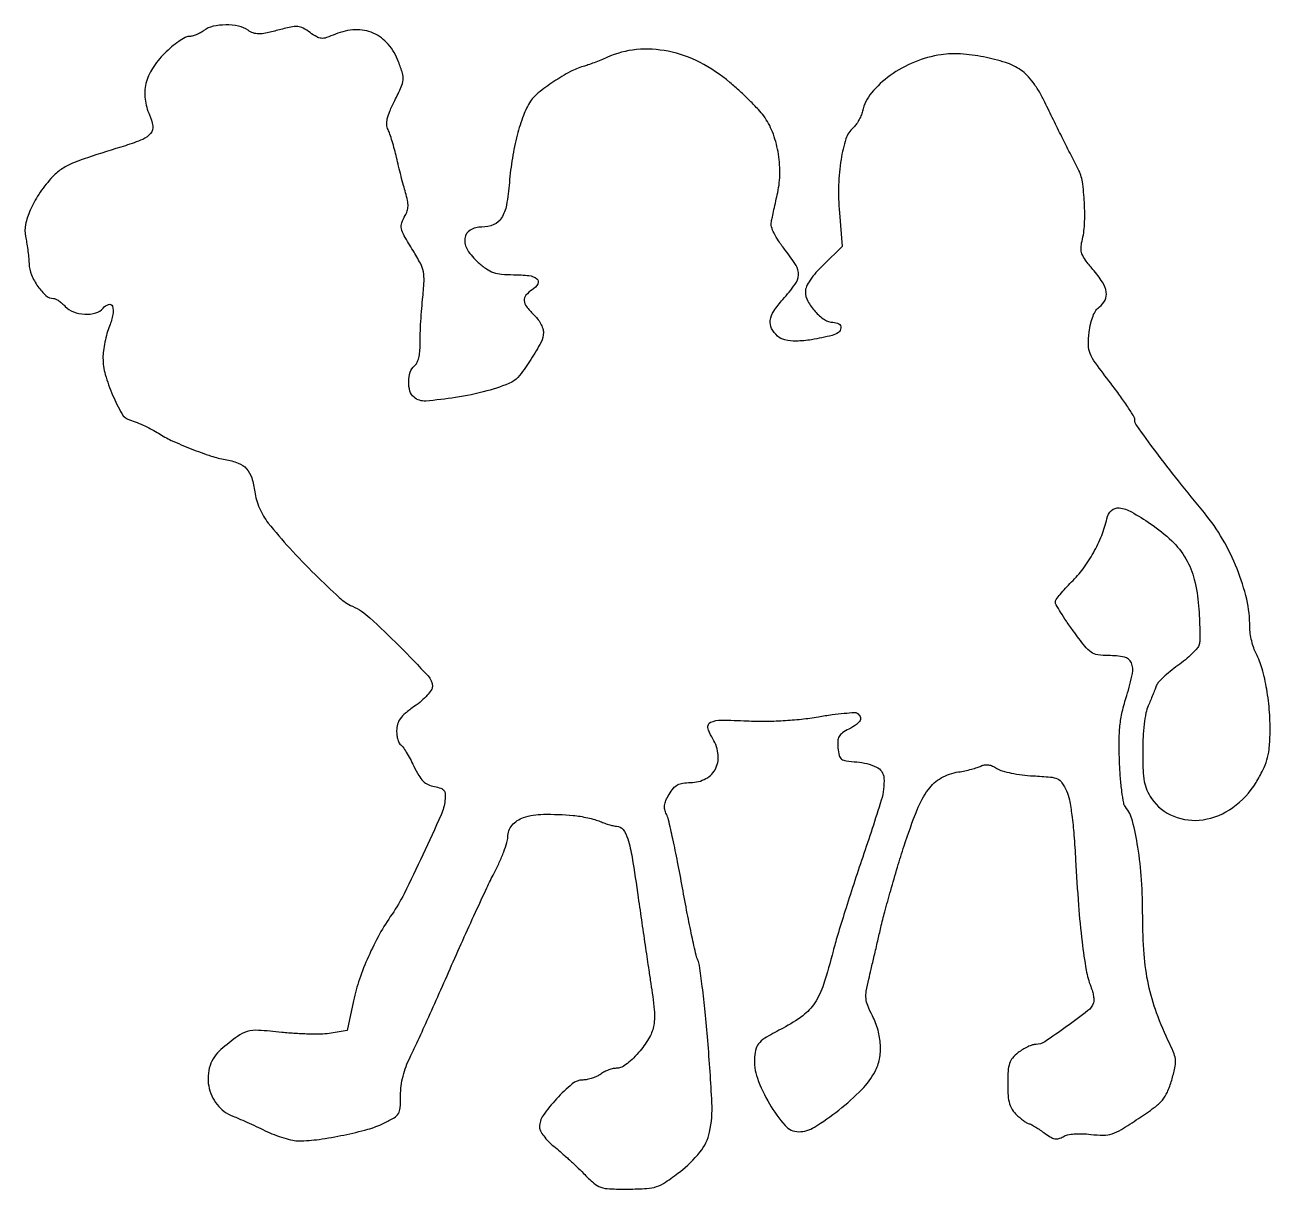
# Model space of a CAD drawing. Extents: x 0 to 314, y 1 to 294.
import ezdxf

# ---------------------------------------------------------------- set-up
doc = ezdxf.new("R2010")
doc.units = 0

msp = doc.modelspace()

# ---------------------------------------------------------------- linework, layer by layer
msp.add_lwpolyline([(45.44113, 292.531803, -0.038353), (44.562263, 291.96737, -0.029381), (43.526686, 291.485547, -0.030098), (42.497918, 291.148552, -0.059869), (41.649717, 291.031803, 0.125692), (40.675097, 290.764943, 0.023139), (39.086378, 289.760905, 0.023551), (37.295157, 288.379421, 0.019525), (35.521727, 286.75, 0.054372), (32.486054, 282.996125, 0.083284), (30.840388, 279.159368, 0.09063), (30.611887, 275.240092, 0.076837), (31.74342, 271.243481, -0.074433), (32.531919, 268.508419, -0.202107), (32.010817, 266.601464, -0.128098), (30.019308, 265.086266, -0.023996), (25.673039, 263.511542, 0.003153), (16.096175, 260.486752, 0.025817), (11.814107, 258.856085, 0.055406), (9.171847, 257.321471, 0.053397), (6.894628, 255.227207, 0.032613), (3.827699, 251.237181, 0.044411), (1.647409, 247.259087, 0.051791), (0.48047, 243.604939, 0.105709), (0.4955, 240.608165, -0.014567), (0.770129, 239.152887, -0.007617), (1.031431, 237.327104, -0.007569), (1.242694, 235.445007, -0.011494), (1.363839, 233.803254, 0.084695), (1.998195, 230.961893, 0.055448), (3.609117, 228.009084, 0.05776), (5.642171, 225.717092, 0.184503), (7.519326, 225, -0.114719), (8.091086, 224.867068, -0.033541), (8.877812, 224.4125, -0.031777), (9.721043, 223.765436, -0.029303), (10.5, 223, 0.121227), (12.549691, 221.615842, 0.076329), (15.395335, 221.038059, 0.078981), (18.177191, 221.3444, 0.153887), (20.035174, 222.542382, -0.141289), (21.431774, 223.492429, -0.406887), (22.384672, 223.024788, -0.137765), (22.523223, 220.987531, -0.043705), (21.634705, 218.045058, 0.027229), (21.008287, 216.193096, 0.017765), (20.480195, 213.998972, 0.017878), (20.116915, 211.816126, 0.032302), (20, 210.008277, 0.070064), (20.584448, 205.857937, 0.031471), (22.438665, 200.661153, 0.027183), (24.756717, 195.98241, 0.189784), (26.70044, 194.406278, -0.017981), (28.586745, 193.734365, -0.014027), (30.585433, 192.874678, -0.014282), (32.469535, 191.934579, -0.023426), (34, 191.020864, 0.03958), (37.225912, 189.233539, 0.01311), (42.2126, 187.121596, 0.013049), (47.292229, 185.277172, 0.040933), (50.815783, 184.413467, -0.053119), (54.062241, 183.533473, -0.115497), (56.179661, 182.08233, -0.109391), (57.501631, 179.784607, -0.044688), (58.273956, 176.245489, 0.04052), (58.687232, 174.273054, 0.029994), (59.446484, 172.176854, 0.029663), (60.464488, 170.156711, 0.036359), (61.655449, 168.411321, 0.017121), (67.074583, 162.051488, 0.012745), (73.464657, 155.401014, 0.010469), (79.531619, 149.646927, 0.076155), (82.866185, 147.433607, -0.076399), (87.225647, 144.536971, -0.012246), (94.632485, 137.448243, -0.007754), (101.947107, 129.86458, -0.190204), (103, 127.196906, -0.151727), (102.718307, 126.289987, -0.033041), (101.69146, 124.989535, -0.031252), (100.239622, 123.570754, -0.024359), (98.5, 122.213108, 0.018663), (96.19923, 120.459311, 0.06238), (94.897616, 119.083164, 0.089038), (94.228972, 117.717723, 0.069552), (94, 116.079625, 0.032808), (94.077603, 114.898206, 0.038153), (94.309437, 113.796758, 0.041643), (94.647534, 112.91715, 0.142713), (95.053404, 112.466995, -0.103538), (95.583439, 111.963308, -0.01326), (96.445886, 110.641237, -0.015046), (97.392062, 108.994106, -0.012016), (98.31452, 107.165873, 0.021568), (99.564332, 104.802196, 0.064227), (100.681852, 103.355713, 0.086381), (101.923064, 102.483784, 0.065461), (103.511117, 101.976279, -0.031809), (105.158945, 101.569221, -0.155185), (105.934782, 101.022702, -0.157794), (106.24538, 100.133885, -0.033205), (106.17337, 98.468384, -0.077024), (105.20856, 94.88973, -0.004696), (100.613285, 84.776106, -0.006799), (95.87392, 74.951556, -0.03622), (92.834663, 69.828901, 0.025561), (89.68993, 64.776845, 0.021677), (86.88539, 59.149059, 0.021994), (84.625402, 53.407426, 0.029431), (83.120956, 48.016871), (81.5, 40.533742), (77.5, 39.833758, -0.036599), (75.402596, 39.623155, -0.010979), (72.190458, 39.607243, -0.010942), (68.573577, 39.747961, -0.011656), (65.041986, 40.0456, 0.01174), (59.171742, 40.539351, 0.084124), (56.352311, 40.235327, 0.091401), (53.888962, 39.022329, 0.015074), (49.717382, 35.717342, 0.140264), (46.984275, 31.652398, 0.123577), (46.639691, 26.541168, 0.12262), (48.752571, 21.842884, 0.136877), (52.75046, 18.915114, -0.011978), (54.164237, 18.343888, -0.003669), (56.272329, 17.414384, -0.00367), (58.617801, 16.338825, -0.004009), (60.878747, 15.2597, 0.020705), (63.167085, 14.259864, 0.019046), (65.594355, 13.421846, 0.019442), (67.815093, 12.841837, 0.057699), (69.378747, 12.68286, 0.031516), (74.453486, 13.074181, 0.016195), (80.73847, 14.168289, 0.015852), (86.743971, 15.615313, 0.045706), (90.748599, 17.120345, 0.019615), (93.365146, 18.5162, 0.124598), (94.430956, 19.564696, 0.119534), (94.891475, 21.013665, 0.017449), (95, 24.12245, -0.031448), (95.153623, 26.562526, -0.029459), (95.612435, 29.018969, -0.028878), (96.36861, 31.452347, -0.027505), (97.410556, 33.823492, 0.009496), (98.777173, 36.652367, 0.001472), (101.359741, 42.311928, 0.001641), (104.364527, 49.006821, 0.001427), (107.469551, 56.040248, -0.00227), (110.650168, 63.212142, -0.0023), (113.882056, 70.323529, -0.002237), (116.750604, 76.486335, -0.009407), (118.558995, 80.146233, 0.013834), (119.876274, 82.872719, 0.015473), (120.989205, 85.569024, 0.014897), (121.793466, 87.911534, 0.075375), (122, 89.273789, -0.178057), (123.08794, 92.231972, -0.137751), (125.959005, 94.163376, -0.076789), (130.971559, 94.998656, -0.02493), (138.5, 94.712388, -0.019328), (140.237324, 94.491424, -0.014004), (142.151936, 94.116921, -0.014183), (143.952633, 93.658022, -0.029767), (145.3151, 93.180028, 0.014826), (146.48915, 92.728329, 0.014792), (147.688798, 92.346633, 0.01479), (148.754614, 92.075751, 0.054882), (149.442655, 92, -0.237999), (151.060531, 91.183654, -0.085947), (152.248472, 88.814098, -0.033247), (153.339192, 84.087066, -0.004473), (154.877694, 74, 0.000412), (155.798215, 67.617314, 0.000416), (156.726307, 61.256756, 0.000405), (157.543735, 55.71832, 0.001691), (158.050042, 52.384703, -0.013375), (158.905786, 45.701982, -0.064271), (158.799512, 41.873803, -0.09072), (157.741182, 38.853762, -0.042142), (155.379538, 35.418297, -0.022057), (153.715485, 33.561021, -0.036479), (152.137755, 32.168334, -0.044365), (150.721585, 31.277332, -0.118783), (149.570668, 31, 0.053993), (148.591656, 30.893972, 0.03147), (147.454897, 30.568717, 0.031145), (146.344324, 30.094103, 0.045387), (145.44113, 29.531803, -0.051251), (144.509512, 28.966825, -0.030828), (143.308377, 28.485547, -0.030641), (142.041372, 28.150941, -0.046201), (140.906537, 28.031803, 0.17359), (138.213347, 27.030308, 0.03191), (134.320962, 23.30425, 0.032594), (130.924159, 19.088773, 0.154486), (130, 16.169086, 0.124072), (130.239555, 15.21856, 0.036467), (131.053363, 13.939544, 0.034169), (132.21354, 12.583959, 0.030839), (133.585916, 11.348492, -0.011437), (135.239201, 9.972366, -0.005727), (137.268588, 8.161744, -0.005682), (139.326744, 6.239342, -0.008357), (141.087129, 4.5, 0.01979), (143.693146, 2.040295, 0.095248), (145.448089, 1.019044, 0.075866), (147.634867, 0.608312, 0.009904), (152.386404, 0.539816, 0.012738), (157.014724, 0.682725, 0.066469), (159.515103, 1.161227, 0.069355), (161.754319, 2.271529, 0.014579), (165.299499, 4.845315, 0.057336), (170.446606, 9.852924, 0.118972), (172.858236, 14.874078, 0.065295), (173.45687, 22.292325, 0.008702), (172.398374, 38, 0.003783), (171.731034, 45.21312, 0.005484), (171.023773, 51.570854, 0.002933), (170.336506, 56.926804, 0.087791), (169.924248, 58.21993, -0.065933), (169.45959, 59.484701, -0.00262), (168.407438, 64.299073, -0.004585), (167.241172, 70.030318, -0.003222), (166.029576, 76.499663, 0.003826), (164.806295, 82.988113, 0.005315), (163.604431, 88.77936, 0.003363), (162.512025, 93.619377, 0.065766), (161.973938, 95.048698, -0.06696), (161.554565, 96.170758, -0.091038), (161.508867, 97.248373, -0.0715), (161.859168, 98.457689, -0.02722), (162.670274, 100.018965, -0.038641), (163.74114, 101.548505, -0.094675), (164.792641, 102.423364, -0.091757), (166.113622, 102.864303, -0.034806), (168.06062, 103, 0.124968), (171.94456, 103.986141, 0.16075), (174.453228, 106.653607, 0.149962), (174.981086, 110.447367, 0.105535), (173.413804, 114.491207, -0.095644), (172.450308, 116.839626, -0.348544), (173.134117, 118.178728, -0.109339), (175.765343, 118.739833, -0.010638), (182.312766, 118.550007, 0.014619), (186.72078, 118.457324, 0.012271), (191.392686, 118.610403, 0.01234), (196.018224, 118.99043, 0.01542), (200.285695, 119.580896, -0.007826), (203.721857, 120.109635, -0.01132), (206.773857, 120.460272, -0.007157), (209.317663, 120.657638, -0.155406), (210.035695, 120.477939, -0.140112), (210.814652, 119.622797, -0.239942), (210.804674, 118.679962, -0.12183), (209.879316, 117.633436, -0.031774), (207.940839, 116.469406, 0.03294), (206.328729, 115.496242, 0.110287), (205.499389, 114.591872, 0.116434), (205.157744, 113.449655, 0.038848), (205.190839, 111.693726, 0.036504), (205.513265, 109.809516, 0.175667), (206.109222, 108.9199, 0.125844), (207.255601, 108.458833, 0.015251), (209.980381, 108.181245, -0.091958), (214.907858, 106.899799, -0.274576), (216.790201, 104.130752, -0.090672), (216.124198, 98.596527, -0.00689), (211.446358, 84.211226, 0.003043), (209.18152, 77.424432, 0.002924), (206.968767, 70.520415, 0.002893), (205.088839, 64.411181, 0.010587), (204.002225, 60.5087, -0.015277), (201.585489, 52.133963, -0.06644), (199.370635, 47.479895, -0.088257), (196.336937, 44.242467, -0.03951), (191.384879, 41.11817, 0.008989), (187.244811, 38.846565, 0.06824), (185.484978, 37.491768, 0.121101), (184.618926, 36.038482, 0.053384), (184.194216, 33.826841, 0.107844), (184.897991, 28.518121, 0.046669), (187.949902, 22.03428, 0.045387), (191.891908, 16.557999, 0.217373), (195.30628, 15, 0.140473), (199.268996, 16.135722, 0.027392), (205.407773, 20.453795, 0.029903), (211.224315, 25.633715, 0.074984), (214.580205, 30.20034, 0.074287), (215.666184, 33.312274, 0.05947), (215.91001, 36.858025, 0.055689), (215.302592, 40.588573, 0.04981), (213.875422, 44.244192, -0.02192), (212.723097, 46.770692, -0.071709), (212.286049, 48.549642, -0.066686), (212.353361, 50.448001, -0.01723), (212.972411, 53.454354, 0.001341), (213.567979, 55.943515, 0.000531), (214.373753, 59.367842, 0.000526), (215.236074, 63.067525, 0.000659), (216.027546, 66.5, -0.009558), (217.00897, 70.435044, -0.003735), (218.508202, 75.83106, -0.003696), (220.217746, 81.647467, -0.004589), (221.897533, 87.031269, -0.015878), (225.153107, 96.137003, -0.064698), (227.988122, 101.273384, -0.105932), (231.249119, 104.169263, -0.090819), (235.593901, 105.676645, 0.013703), (237.216975, 105.972347, 0.012694), (238.863653, 106.363122, 0.012797), (240.310869, 106.785521, 0.040911), (241.23981, 107.168835, -0.080396), (242.146138, 107.46184, -0.075857), (243.117678, 107.462627, -0.065862), (244.159202, 107.160711, -0.041614), (245.273053, 106.556744, 0.075185), (246.601116, 105.947744, 0.019517), (248.891082, 105.385324, 0.019256), (251.600367, 104.938926, 0.017843), (254.405759, 104.688275, -0.008617), (258.758375, 104.380203, -0.083938), (260.538556, 103.915437, -0.141738), (261.664223, 102.958684, -0.039342), (262.798981, 100.911261, -0.059541), (263.520412, 98.647454, -0.014674), (264.143962, 94.788909, -0.012779), (264.675867, 89.756958, -0.006777), (265.090708, 83.5, 0.005885), (265.826118, 72.099859, 0.010833), (266.734288, 62.8486, 0.012185), (267.768437, 55.711073, 0.05225), (268.924284, 51.577551, -0.024995), (269.33357, 50.3712, -0.027186), (269.607198, 49.163175, -0.02808), (269.725617, 48.112628, -0.106022), (269.623893, 47.462263, -0.135652), (268.184936, 45.513639, -0.010011), (262.833813, 41.48734, -0.00956), (257.310826, 37.660763, -0.147759), (255.123691, 37, 0.078994), (254.229627, 36.857861, 0.029317), (253.040332, 36.39118, 0.028173), (251.779839, 35.720646, 0.030334), (250.634859, 34.92742, 0.049147), (249.221992, 33.571774, 0.096063), (248.454561, 32.219882, 0.066747), (248.094945, 30.364757, 0.014546), (248, 27.101734, 0.015946), (248.098685, 24.00826, 0.055126), (248.445058, 22.036813, 0.077201), (249.137258, 20.559427, 0.056148), (250.314451, 19.174314, 0.014475), (251.253844, 18.341654, 0.018875), (252.162307, 17.638705, 0.016724), (252.947909, 17.115704, 0.13937), (253.354944, 17, -0.123335), (253.786255, 16.891965, -0.011504), (254.748371, 16.3489, -0.014231), (255.877773, 15.632396, -0.010711), (257.078978, 14.783488, 0.021724), (258.728244, 13.671559, 0.085286), (259.86366, 13.218592, 0.122753), (260.858106, 13.25326, 0.069892), (261.963663, 13.745235, -0.084263), (263.07931, 14.20398, -0.034897), (264.696911, 14.452133, -0.029954), (266.677685, 14.496838, -0.020143), (268.934656, 14.321333, 0.028329), (272.110648, 14.126583, 0.081604), (274.282734, 14.473208, 0.057413), (276.628975, 15.565745, 0.00908), (280.918947, 18.307357, 0.01145), (284.92277, 21.104007, 0.055902), (286.952793, 22.973678, 0.075741), (288.216619, 24.973422, 0.031827), (289.307041, 27.971943, 0.014757), (290.118185, 31.075513, 0.069974), (290.27632, 32.901086, 0.078234), (289.914669, 34.60232, 0.021119), (288.817727, 37.141126, -0.024435), (285.515689, 44.924807, -0.035746), (283.453111, 52.073571, -0.033673), (282.353993, 59.755537, -0.018701), (282, 69.217007, 0.016346), (281.697335, 78.472529, 0.022599), (280.780586, 86.729885, 0.023766), (279.416003, 93.349911, 0.106764), (277.658106, 96.866756, -0.126237), (277.208019, 97.860964, -0.010296), (276.768003, 100.707446, -0.013314), (276.398718, 104.173244, -0.009845), (276.168148, 108.022171, -0.010339), (276.06335, 113.405155, -0.026396), (276.273867, 117.300411, -0.030296), (276.869762, 120.827974, -0.018058), (277.981377, 124.939827, 0.02189), (279.438983, 130.500232, 0.161594), (279.14789, 133.189584, 0.23903), (277.391983, 134.590177, 0.051057), (273.389025, 135, -0.03652), (270.678381, 135.198252, -0.11643), (269.002694, 135.863338, -0.073966), (267.404312, 137.374372, -0.009195), (264.511469, 141.200083, -0.007821), (262.783175, 143.655075, -0.011006), (261.325244, 145.901126, -0.007448), (260.184432, 147.8093, -0.13174), (260, 148.497135, -0.156492), (260.200637, 149.122479, -0.014472), (261.196678, 150.433048, -0.017541), (262.513448, 151.952997, -0.01287), (264.073799, 153.547052, 0.040887), (266.995247, 156.886567, 0.031999), (269.607086, 160.934458, 0.032032), (271.678054, 165.276998, 0.041285), (272.977146, 169.5, -0.15039), (274.146677, 171.56915, -0.221592), (276.095057, 172.218416, -0.100127), (279.174645, 171.218121, -0.021493), (283.966172, 168.236503, -0.040727), (289.316313, 163.900999, -0.069977), (292.867303, 159.406315, -0.070889), (295.012265, 154.148903, -0.042903), (296.08581, 147.5, -0.00666), (296.280696, 144.309478, -0.008288), (296.373123, 141.33956, -0.006929), (296.374807, 138.852697, -0.060691), (296.227357, 137.762331, -0.115371), (295.761354, 136.87885, -0.020024), (294.458693, 135.494884, -0.020833), (292.764551, 133.966678, -0.017327), (290.844144, 132.483497, 0.016115), (288.915657, 131.001522, 0.019116), (287.197152, 129.476957, 0.018251), (285.858799, 128.09785, 0.10461), (285.350488, 127.221166, -0.012234), (285.040245, 126.348142, -0.00403), (284.542554, 125.079948, -0.004011), (283.967635, 123.681522, -0.004535), (283.392937, 122.348871, 0.056202), (282.823076, 120.532, 0.018042), (282.384424, 117.735082, 0.01673), (282.095727, 114.387595, 0.013144), (282, 110.746754, 0.009578), (282.089186, 106.091524, 0.037704), (282.414419, 103.243032, 0.056342), (283.082264, 101.096422, 0.045807), (284.25, 98.987755, 0.148657), (289.829957, 94.490637, 0.134434), (297.20865, 93.631329, 0.118507), (304.725192, 96.696847, 0.100714), (310.560653, 103, 0.019824), (312.312252, 106.157371, 0.045333), (313.311705, 108.687196, 0.045076), (313.842039, 111.364514, 0.019401), (314.084756, 115, 0.025205), (313.955702, 120.726913, 0.023996), (313.253321, 126.507597, 0.025242), (312.098879, 131.685517, 0.05357), (310.589118, 135.5, -0.0401), (309.984041, 136.916277, -0.022912), (309.473696, 138.70598, -0.022769), (309.122975, 140.565308, -0.034825), (309.006161, 142.20121, 0.056267), (308.205665, 149.187763, 0.038271), (305.815772, 156.832375, 0.036985), (302.154638, 164.345403, 0.041241), (297.539715, 170.950974, -0.005421), (290.988058, 179.029549, -0.007446), (285.285258, 186.443518, -0.00322), (280.490206, 192.960399, -0.158278), (280, 194.470161, 0.140162), (279.767401, 195.283608, 0.006694), (278.222794, 197.691244, 0.010529), (276.267842, 200.519244, 0.007348), (273.949937, 203.6285, -0.006096), (270.110491, 208.751938, -0.05819), (268.767232, 211.127271, -0.099233), (268.332731, 213.264145, -0.032142), (268.531927, 216.5, -0.02388), (268.925047, 218.743103, -0.039879), (269.49281, 220.572285, -0.04888), (270.215127, 221.965298, -0.09373), (271.081991, 222.871972, 0.123979), (272.529017, 224.57893, 0.157752), (272.82274, 226.61105, 0.101418), (271.844404, 229.12207, 0.033582), (269.468231, 232.308149, -0.015896), (267.569815, 234.674292, -0.069515), (266.703169, 236.239919, -0.100513), (266.460985, 237.681884, -0.054635), (266.718231, 239.467114, 0.051984), (267.345049, 243.659941, 0.02426), (267.323127, 249.160379, 0.023195), (266.799703, 254.436794, 0.084555), (265.764068, 257.626248, -0.002534), (263.690317, 261.632934, -0.002354), (261.605215, 265.759867, -0.002284), (259.496765, 270.030968, -0.002059), (257.3529, 274.470555, 0.022849), (255.970813, 277.052718, 0.025778), (254.408819, 279.39228, 0.028033), (252.807228, 281.308194, 0.056992), (251.313808, 282.577896, 0.069244), (247.426283, 284.467693, 0.031287), (241.926958, 285.881624, 0.031169), (236.122064, 286.621579, 0.05242), (231.218416, 286.423983, 0.060705), (224.508647, 284.593858, 0.058886), (218.359721, 281.193252, 0.064123), (213.687843, 276.83325, 0.116069), (211.374588, 272.172928, -0.040959), (211.009682, 271.039661, -0.029537), (210.428774, 269.844548, -0.030038), (209.735717, 268.766975, -0.05538), (209.032215, 268, 0.137686), (207.2201, 265.229623, 0.036385), (205.987262, 260.031422, 0.033522), (205.38527, 253.584469, 0.026769), (205.576807, 246.605321), (206.268352, 238.082415), (201.634176, 233.578512, 0.019067), (199.659694, 231.507427, 0.032924), (198.205354, 229.624104, 0.04021), (197.284533, 227.983179, 0.108168), (197, 226.683327, 0.126039), (197.606114, 224.317049, 0.058561), (199.457328, 221.715733, 0.059053), (201.812468, 219.661175, 0.150974), (203.952251, 219, -0.135094), (205.413112, 218.597956, -0.28067), (205.945239, 217.591645, -0.218327), (205.321306, 216.424014, -0.104377), (203.75, 215.680171, -0.015954), (198.538883, 214.611722, -0.039981), (194.676136, 214.261551, -0.057398), (191.853895, 214.55665, -0.129901), (189.960715, 215.535553, -0.093022), (188.489379, 217.47212, -0.154237), (188.169069, 219.480572, -0.110131), (189.060295, 221.796946, -0.034909), (191.333245, 224.747119, 0.024239), (194.414736, 228.575077, 0.145108), (195.26168, 230.960944, 0.153528), (194.646537, 233.352346, 0.028118), (191.989117, 237.132983, -0.017103), (190.251427, 239.492938, -0.03584), (189.102093, 241.459772, -0.047302), (188.487795, 243.078742, -0.117736), (188.445356, 244.336451, -0.002256), (188.687664, 245.500816, -0.000574), (189.091487, 247.387711, -0.000585), (189.557665, 249.541568, -0.000592), (190.026988, 251.685546, 0.053685), (190.57828, 256.703717, 0.045719), (190.103482, 262.011197, 0.046916), (188.703817, 266.984169, 0.066978), (186.500648, 270.999122, 0.029226), (185.166145, 272.60271, 0.009372), (183.005622, 274.825262, 0.009314), (180.502892, 277.214383, 0.010286), (177.99296, 279.429025, 0.056987), (170.450637, 284.463273, 0.068502), (162.41156, 287.288152, 0.073745), (154.41864, 287.719402, 0.083401), (147, 285.747949, -0.008987), (145.476989, 285.089287, -0.00693), (143.79375, 284.424091, -0.007014), (142.2033, 283.846297, -0.016605), (141, 283.472451, 0.057956), (137.790012, 282.176157, 0.021205), (133.588591, 279.646315, 0.020105), (129.691587, 276.837062, 0.082694), (127.734091, 274.697469, 0.055266), (125.950723, 271.147644, 0.025289), (124.393992, 266.195361, 0.023161), (123.173217, 260.402123, 0.019845), (122.416471, 254.214065, -0.023323), (121.682537, 248.540217, -0.094992), (120.447429, 245.305006, -0.155337), (118.464554, 243.605918, -0.100401), (115.477494, 243, 0.131683), (112.514587, 242.205902, 0.239822), (111.182232, 240.155895, 0.169209), (111.868434, 237.220883, 0.071458), (114.534796, 234.103592, 0.028316), (116.644242, 232.453165, 0.068404), (118.405438, 231.556981, 0.062735), (120.434526, 231.127039, 0.020877), (123.475779, 231, -0.029102), (127.351057, 230.77425, -0.142045), (129.35508, 229.930319, -0.37044), (129.581249, 228.69081, -0.114397), (128.170689, 227.197339, 0.066384), (126.591639, 225.816006, 0.195589), (126.128713, 224.478527, 0.154279), (126.693516, 222.974494, 0.037826), (128.5, 221, -0.041711), (129.456652, 219.937949, -0.037138), (130.265625, 218.691309, -0.039052), (130.822896, 217.454441, -0.086527), (131, 216.4387, -0.123103), (130.3824, 213.968254, -0.019904), (127.858677, 209.658492, -0.020009), (124.998836, 205.562898, -0.121015), (123, 203.945326, -0.045767), (116.765297, 201.683377, -0.025408), (108.840113, 200.02931, -0.01962), (101.34007, 199.157536, -0.194708), (98.379985, 200.099604, -0.150927), (97.362265, 201.658144, -0.073667), (97.047078, 204.035368, -0.07323), (97.435364, 206.419417, -0.14358), (98.500486, 208.000404, 0.107056), (99.117653, 208.787826, 0.048842), (99.57286, 210.020054, 0.041284), (99.846519, 211.579268, 0.028432), (99.908191, 213.372848, -0.014423), (99.921431, 215.452258, -0.005119), (100.056579, 218.423739, -0.005075), (100.271615, 221.685149, -0.005956), (100.543631, 224.771795, 0.010878), (100.899679, 229.324026, 0.062419), (100.734639, 231.733961, 0.072993), (99.985083, 233.861177, 0.017919), (98.135927, 237.088241, -0.009038), (95.91805, 240.804211, -0.075933), (95.216647, 242.620935, -0.139368), (95.305043, 244.090548, -0.055361), (96.187888, 245.929248, 0.067317), (96.693184, 247.04925, 0.069707), (96.874879, 248.249859, 0.053004), (96.735828, 249.710642, 0.021133), (96.251027, 251.66568, -0.005527), (95.737829, 253.489601, -0.002647), (95.117137, 255.842418, -0.002623), (94.494989, 258.305736, -0.00374), (93.97041, 260.5, 0.008318), (93.45685, 262.564415, 0.008058), (92.869789, 264.632657, 0.007999), (92.295019, 266.435135, 0.029232), (91.84675, 267.547343, -0.097677), (91.525857, 268.820847, -0.069768), (91.65422, 270.289015, -0.045372), (92.277671, 272.188127, -0.014396), (93.539386, 274.89148, 0.010908), (95.17496, 278.333025, 0.081034), (95.639678, 280.079123, 0.097208), (95.479647, 281.751405, 0.018901), (94.501338, 284.635669, 0.085457), (91.87279, 289.067763, 0.113324), (88.1217, 291.856541, 0.114501), (83.560853, 292.712916, 0.088574), (78.610633, 291.610672, -0.01691), (76.300133, 290.735814, -0.098573), (75.016719, 290.565891, -0.116041), (73.865322, 290.916927, -0.027423), (72.174932, 292.028788, 0.037452), (70.446927, 293.116424, 0.104637), (69.077315, 293.507868, 0.070285), (67.366201, 293.387084, 0.010748), (64.033204, 292.59857, -0.010796), (60.963899, 291.872746, -0.052469), (59.188001, 291.684188, -0.087147), (57.870092, 291.914378, -0.066156), (56.565798, 292.591574, 0.101629), (54.18208, 293.623222, 0.052864), (50.944316, 293.948923, 0.053026), (47.7339, 293.590038, 0.107987)], format="xyb", close=True)

doc.saveas('drawing.dxf')
